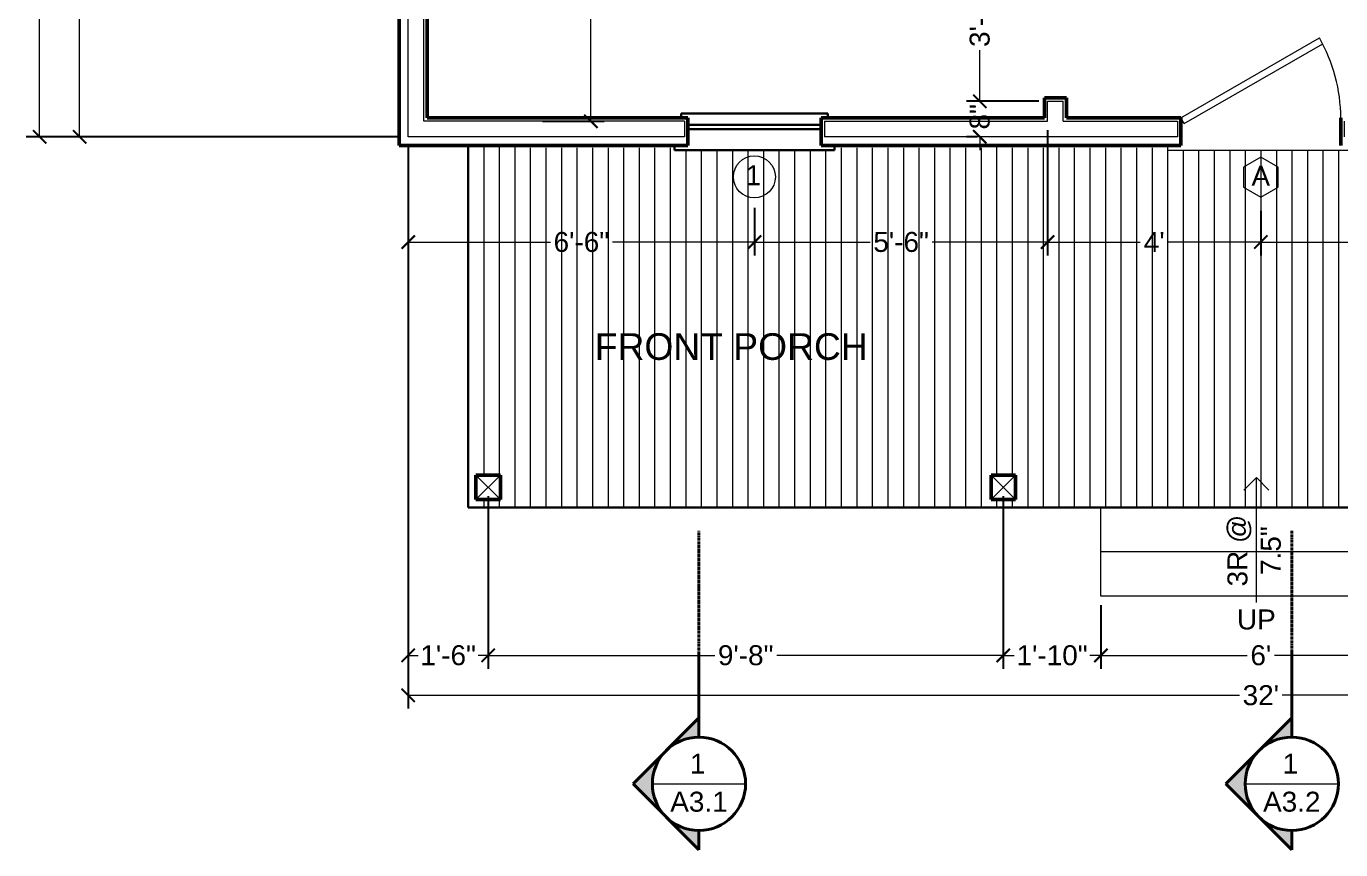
# Model space of a CAD drawing. Header units: inches. Extents: x -54 to 15382, y 469 to 41738.
# Drawn here: x 1750 to 2046, y 6416.7 to 6602.2 of the extents above; entities that cross this region are included whole.
import ezdxf

# ---------------------------------------------------------------- set-up
doc = ezdxf.new("R2010")
doc.units = ezdxf.units.IN
doc.header["$MEASUREMENT"] = 0
doc.linetypes.add('CENTER', pattern=[2, 1.25, -0.25, 0.25, -0.25])
doc.layers.get('0').update_dxf_attribs({"lineweight": 9})
for name, color, linetype, lineweight in [('1', 7, 'Continuous', 9), ('2', 7, 'Continuous', 18), ('3', 7, 'Continuous', 30), ('5', 7, 'Continuous', 50), ('A-DIMSx', 7, 'Continuous', 9), ('A-LINK', 7, 'Continuous', 40), ('A-SYMB', 7, 'Continuous', 18), ('A-TEXTx', 7, 'Continuous', 18)]:
    doc.layers.add(name, color=color, linetype=linetype, lineweight=lineweight)
doc.styles.get("Standard").update_dxf_attribs({"font": 'arial.ttf'})
doc.dimstyles.get("Standard").update_dxf_attribs({"dimtxt": 3, "dimasz": 2, "dimexe": 0.03125, "dimexo": 0.0625, "dimgap": 0.03125, "dimtad": 0, "dimtoh": 1, "dimdec": 4, "dimlfac": 0.99985, "dimzin": 0, "dimdsep": 46, "dimlunit": 4, "dimtxsty": 'Standard', "dimblk": 'ARCHTICK', "dimblk1": 'ARCHTICK', "dimblk2": 'ARCHTICK', "dimcen": 0.09, "dimclrt": 256, "dimadec": 0, "dimazin": 0, "dimtfac": 1, "dimtdec": 4, "dimtofl": 0, "dimtmove": 0, "dimatfit": 3, "dimfxl": 1, "dimtolj": 1, "dimtzin": 0, "dimarcsym": 0})

# ---------------------------------------------------------------- blocks, each defined once
blk = doc.blocks.new('window plan 30')
at = {"layer": '1'}
for p, q in [((181.94, 1684.26), (181.94, 1680.76)), ((213.44, 1684.26), (213.44, 1680.76))]:
    blk.add_line(p, q, dxfattribs=at)
at = {"layer": '3'}
for p, q in [((181.19, 1685.01), (181.19, 1686.01)), ((181.19, 1686.01), (214.19, 1686.01)), ((214.19, 1686.01), (214.19, 1685.01)), ((212.69, 1683.48), (182.69, 1683.48)), ((212.69, 1682.48), (182.69, 1682.48)), ((179.69, 1677.76), (179.69, 1678.76)), ((215.69, 1678.76), (215.69, 1677.76)), ((215.69, 1677.76), (179.69, 1677.76))]:
    blk.add_line(p, q, dxfattribs=at)
at = {"layer": '5'}
for p, q in [((182.69, 1685.01), (182.69, 1678.76)), ((212.69, 1685.01), (212.69, 1678.76))]:
    blk.add_line(p, q, dxfattribs=at)
blk = doc.blocks.new('_ArchTick')
at = {"color": 0, "linetype": 'ByBlock', "lineweight": 0, "const_width": 0.15}
blk.add_lwpolyline([(-0.5, -0.5), (0.5, 0.5)], dxfattribs=at)
blk = doc.blocks.new('*D58')
at = {"layer": 'A-DIMSx', "color": 0, "lineweight": -2, "ltscale": 0.1}
for p, q in [((1808, 6645.27), (1759, 6645.27)), ((1834, 6577.27), (1759, 6577.27))]:
    blk.add_line(p, q, dxfattribs=at)
at = {"layer": 'A-DIMSx', "color": 0, "lineweight": 5, "ltscale": 0.1}
for p, q in [((1762, 6645.27), (1762, 6618.27)), ((1762, 6577.27), (1762, 6604.28))]:
    blk.add_line(p, q, dxfattribs=at)
at = {"layer": 'A-DIMSx', "color": 0, "lineweight": 5, "xscale": 3, "yscale": 3, "zscale": 3}
for p, rotation in [((1762, 6645.27), 90), ((1762, 6577.27), 270)]:
    blk.add_blockref('_ArchTick', p, dxfattribs=dict(at, rotation=rotation))
at = {"layer": 'A-DIMSx', "ltscale": 0.25, "insert": (1762, 6611.27), "char_height": 4.5, "attachment_point": 5, "rotation": 90}
blk.add_mtext('\\A1;5\'-8"', dxfattribs=at)
blk = doc.blocks.new('*D59')
at = {"layer": 'A-DIMSx', "color": 0, "lineweight": -2, "ltscale": 0.1}
for p, q in [((1834, 6769.27), (1750, 6769.27)), ((1834, 6577.27), (1750, 6577.27))]:
    blk.add_line(p, q, dxfattribs=at)
at = {"layer": 'A-DIMSx', "color": 0, "lineweight": 5, "ltscale": 0.1}
for p, q in [((1753, 6769.27), (1753, 6677.88)), ((1753, 6577.27), (1753, 6668.67))]:
    blk.add_line(p, q, dxfattribs=at)
at = {"layer": 'A-DIMSx', "color": 0, "lineweight": 5, "xscale": 3, "yscale": 3, "zscale": 3}
for p, rotation in [((1753, 6769.27), 90), ((1753, 6577.27), 270)]:
    blk.add_blockref('_ArchTick', p, dxfattribs=dict(at, rotation=rotation))
at = {"layer": 'A-DIMSx', "ltscale": 0.25, "insert": (1753, 6673.27), "char_height": 4.5, "attachment_point": 5, "rotation": 90}
blk.add_mtext("\\A1;16'", dxfattribs=at)
blk = doc.blocks.new('*D61')
at = {"layer": 'A-DIMSx', "color": 0, "lineweight": -2, "ltscale": 0.1}
for p, q in [((1836, 6575.27), (1836, 6448.44)), ((2220, 6575.27), (2220, 6448.44))]:
    blk.add_line(p, q, dxfattribs=at)
at = {"layer": 'A-DIMSx', "color": 0, "lineweight": 5, "ltscale": 0.1}
for p, q in [((1836, 6451.44), (2023.18, 6451.44)), ((2220, 6451.44), (2032.82, 6451.44))]:
    blk.add_line(p, q, dxfattribs=at)
at = {"layer": 'A-DIMSx', "color": 0, "lineweight": 5, "xscale": 3, "yscale": 3, "zscale": 3}
for p, rotation in [((1836, 6451.44), 90), ((2220, 6451.44), 270)]:
    blk.add_blockref('_ArchTick', p, dxfattribs=dict(at, rotation=rotation))
at = {"layer": 'A-DIMSx', "ltscale": 0.25, "insert": (2028, 6451.44), "char_height": 4.5, "attachment_point": 5}
blk.add_mtext("\\A1;32'", dxfattribs=at)
blk = doc.blocks.new('*D62')
at = {"layer": 'A-DIMSx', "color": 0, "lineweight": -2, "ltscale": 0.1}
for p, q in [((1836, 6575.27), (1836, 6457.44)), ((1854, 6496.27), (1854, 6457.44))]:
    blk.add_line(p, q, dxfattribs=at)
at = {"layer": 'A-DIMSx', "color": 0, "lineweight": 5, "ltscale": 0.1}
for p, q in [((1836, 6460.44), (1838.22, 6460.44)), ((1854, 6460.44), (1851.78, 6460.44))]:
    blk.add_line(p, q, dxfattribs=at)
at = {"layer": 'A-DIMSx', "color": 0, "lineweight": 5, "xscale": 3, "yscale": 3, "zscale": 3, "rotation": 180}
blk.add_blockref('_ArchTick', (1836, 6460.44), dxfattribs=at)
at = {"layer": 'A-DIMSx', "color": 0, "lineweight": 5, "xscale": 3, "yscale": 3, "zscale": 3}
blk.add_blockref('_ArchTick', (1854, 6460.44), dxfattribs=at)
at = {"layer": 'A-DIMSx', "ltscale": 0.25, "insert": (1845, 6460.44), "char_height": 4.5, "attachment_point": 5}
blk.add_mtext('\\A1;1\'-6"', dxfattribs=at)
blk = doc.blocks.new('*D63')
at = {"layer": 'A-DIMSx', "color": 0, "lineweight": -2, "ltscale": 0.1}
for p, q in [((1854, 6496.27), (1854, 6457.44)), ((1970, 6496.27), (1970, 6457.44))]:
    blk.add_line(p, q, dxfattribs=at)
at = {"layer": 'A-DIMSx', "color": 0, "lineweight": 5, "ltscale": 0.1}
for p, q in [((1854, 6460.44), (1905.02, 6460.44)), ((1970, 6460.44), (1918.98, 6460.44))]:
    blk.add_line(p, q, dxfattribs=at)
at = {"layer": 'A-DIMSx', "color": 0, "lineweight": 5, "xscale": 3, "yscale": 3, "zscale": 3, "rotation": 180}
blk.add_blockref('_ArchTick', (1854, 6460.44), dxfattribs=at)
at = {"layer": 'A-DIMSx', "color": 0, "lineweight": 5, "xscale": 3, "yscale": 3, "zscale": 3}
blk.add_blockref('_ArchTick', (1970, 6460.44), dxfattribs=at)
at = {"layer": 'A-DIMSx', "ltscale": 0.25, "insert": (1912, 6460.44), "char_height": 4.5, "attachment_point": 5}
blk.add_mtext('\\A1;9\'-8"', dxfattribs=at)
blk = doc.blocks.new('*D64')
at = {"layer": 'A-DIMSx', "color": 0, "lineweight": -2, "ltscale": 0.1}
for p, q in [((1970, 6496.27), (1970, 6457.44)), ((1992, 6471.76), (1992, 6457.44))]:
    blk.add_line(p, q, dxfattribs=at)
at = {"layer": 'A-DIMSx', "color": 0, "lineweight": 5, "ltscale": 0.1}
for p, q in [((1970, 6460.44), (1972.47, 6460.44)), ((1992, 6460.44), (1989.53, 6460.44))]:
    blk.add_line(p, q, dxfattribs=at)
at = {"layer": 'A-DIMSx', "color": 0, "lineweight": 5, "xscale": 3, "yscale": 3, "zscale": 3, "rotation": 180}
blk.add_blockref('_ArchTick', (1970, 6460.44), dxfattribs=at)
at = {"layer": 'A-DIMSx', "color": 0, "lineweight": 5, "xscale": 3, "yscale": 3, "zscale": 3}
blk.add_blockref('_ArchTick', (1992, 6460.44), dxfattribs=at)
at = {"layer": 'A-DIMSx', "ltscale": 0.25, "insert": (1981, 6460.44), "char_height": 4.5, "attachment_point": 5}
blk.add_mtext('\\A1;1\'-10"', dxfattribs=at)
blk = doc.blocks.new('*D65')
at = {"layer": 'A-DIMSx', "color": 0, "lineweight": -2, "ltscale": 0.1}
for p, q in [((1992, 6471.76), (1992, 6457.44)), ((2064, 6471.4), (2064, 6457.44))]:
    blk.add_line(p, q, dxfattribs=at)
at = {"layer": 'A-DIMSx', "color": 0, "lineweight": 5, "ltscale": 0.1}
for p, q in [((1992, 6460.44), (2024.93, 6460.44)), ((2064, 6460.44), (2031.07, 6460.44))]:
    blk.add_line(p, q, dxfattribs=at)
at = {"layer": 'A-DIMSx', "color": 0, "lineweight": 5, "xscale": 3, "yscale": 3, "zscale": 3, "rotation": 180}
blk.add_blockref('_ArchTick', (1992, 6460.44), dxfattribs=at)
at = {"layer": 'A-DIMSx', "color": 0, "lineweight": 5, "xscale": 3, "yscale": 3, "zscale": 3}
blk.add_blockref('_ArchTick', (2064, 6460.44), dxfattribs=at)
at = {"layer": 'A-DIMSx', "ltscale": 0.25, "insert": (2028, 6460.44), "char_height": 4.5, "attachment_point": 5}
blk.add_mtext("\\A1;6'", dxfattribs=at)
blk = doc.blocks.new('Section Callout')
at = {"layer": 'A-LINK', "ltscale": 0.1}
h = blk.add_hatch(color=256, dxfattribs=at)
h.paths.add_polyline_path([(1891.06, 7392.5), (1883.64, 7385.08), (1891.06, 7377.65, -0.198912), (1887.98, 7385.08, -0.198912)])
h.paths.add_polyline_path([(1898.48, 7399.92), (1891.06, 7392.5, -0.198912), (1898.48, 7395.58)])
h.paths.add_polyline_path([(1891.06, 7377.65), (1898.48, 7370.23), (1898.48, 7374.58, -0.198912)])
for p, q in [((1883.64, 7385.08), (1898.48, 7399.92)), ((1898.48, 7399.92), (1898.48, 7395.58)), ((1883.64, 7385.08), (1898.48, 7370.23)), ((1898.48, 7374.58), (1898.48, 7370.23)), ((1898.48, 7370.23), (1898.48, 7355.49))]:
    blk.add_line(p, q, dxfattribs=at)
blk.add_circle((1898.48, 7385.08), 10.5, dxfattribs=at)
blk = doc.blocks.new('door plan 36 thirdclosed')
at = {"layer": '1'}
for p, q in [((6155.96, 1261.81), (6155.96, 1265.31)), ((6193.46, 1261.81), (6193.46, 1265.31))]:
    blk.add_line(p, q, dxfattribs=at)
at = {"layer": '1', "lineweight": 5, "ltscale": 0.1}
for p, q in [((6191.96, 1262.36), (6160.78, 1244.36)), ((6192.71, 1261.06), (6161.53, 1243.06)), ((6191.96, 1262.36), (6192.71, 1261.06))]:
    blk.add_line(p, q, dxfattribs=at)
at = {"layer": '1'}
blk.add_arc((6192.71, 1261.06), 36, 180, 210, dxfattribs=at)
at = {"layer": '2'}
for p, q in [((6195.71, 1268.31), (6153.71, 1268.31)), ((6153.71, 1268.31), (6153.71, 1267.31)), ((6195.71, 1267.31), (6195.71, 1268.31))]:
    blk.add_line(p, q, dxfattribs=at)
at = {"layer": '5'}
for p, q in [((6156.71, 1261.06), (6156.71, 1267.31)), ((6192.71, 1261.06), (6192.71, 1267.31))]:
    blk.add_line(p, q, dxfattribs=at)
blk = doc.blocks.new('*D150')
at = {"layer": 'A-DIMSx', "color": 0, "lineweight": -2, "ltscale": 0.1}
for p, q in [((2076, 6578.77), (2076, 6550.55)), ((2028, 6560.59), (2028, 6550.55))]:
    blk.add_line(p, q, dxfattribs=at)
at = {"layer": 'A-DIMSx', "color": 0, "lineweight": 5, "ltscale": 0.1}
for p, q in [((2028, 6553.55), (2048.85, 6553.55)), ((2076, 6553.55), (2055.15, 6553.55))]:
    blk.add_line(p, q, dxfattribs=at)
at = {"layer": 'A-DIMSx', "color": 0, "lineweight": 5, "xscale": 3, "yscale": 3, "zscale": 3, "rotation": 180}
blk.add_blockref('_ArchTick', (2028, 6553.55), dxfattribs=at)
at = {"layer": 'A-DIMSx', "color": 0, "lineweight": 5, "xscale": 3, "yscale": 3, "zscale": 3}
blk.add_blockref('_ArchTick', (2076, 6553.55), dxfattribs=at)
at = {"layer": 'A-DIMSx', "ltscale": 0.25, "insert": (2052, 6553.55), "char_height": 4.5, "attachment_point": 5}
blk.add_mtext("\\A1;4'", dxfattribs=at)
blk = doc.blocks.new('*D151')
at = {"layer": 'A-DIMSx', "color": 0, "lineweight": -2, "ltscale": 0.1}
for p, q in [((1980, 6578.77), (1980, 6550.55)), ((2028, 6560.59), (2028, 6550.55))]:
    blk.add_line(p, q, dxfattribs=at)
at = {"layer": 'A-DIMSx', "color": 0, "lineweight": 5, "ltscale": 0.1}
for p, q in [((1980, 6553.55), (2000.85, 6553.55)), ((2028, 6553.55), (2007.15, 6553.55))]:
    blk.add_line(p, q, dxfattribs=at)
at = {"layer": 'A-DIMSx', "color": 0, "lineweight": 5, "xscale": 3, "yscale": 3, "zscale": 3, "rotation": 180}
blk.add_blockref('_ArchTick', (1980, 6553.55), dxfattribs=at)
at = {"layer": 'A-DIMSx', "color": 0, "lineweight": 5, "xscale": 3, "yscale": 3, "zscale": 3}
blk.add_blockref('_ArchTick', (2028, 6553.55), dxfattribs=at)
at = {"layer": 'A-DIMSx', "ltscale": 0.25, "insert": (2004, 6553.55), "char_height": 4.5, "attachment_point": 5}
blk.add_mtext("\\A1;4'", dxfattribs=at)
blk = doc.blocks.new('*D152')
at = {"layer": 'A-DIMSx', "color": 0, "lineweight": -2, "ltscale": 0.1}
for p, q in [((1980, 6578.77), (1980, 6550.55)), ((1914, 6561.28), (1914, 6550.55))]:
    blk.add_line(p, q, dxfattribs=at)
at = {"layer": 'A-DIMSx', "color": 0, "lineweight": 5, "ltscale": 0.1}
for p, q in [((1914, 6553.55), (1940, 6553.55)), ((1980, 6553.55), (1954, 6553.55))]:
    blk.add_line(p, q, dxfattribs=at)
at = {"layer": 'A-DIMSx', "color": 0, "lineweight": 5, "xscale": 3, "yscale": 3, "zscale": 3, "rotation": 180}
blk.add_blockref('_ArchTick', (1914, 6553.55), dxfattribs=at)
at = {"layer": 'A-DIMSx', "color": 0, "lineweight": 5, "xscale": 3, "yscale": 3, "zscale": 3}
blk.add_blockref('_ArchTick', (1980, 6553.55), dxfattribs=at)
at = {"layer": 'A-DIMSx', "ltscale": 0.25, "insert": (1947, 6553.55), "char_height": 4.5, "attachment_point": 5}
blk.add_mtext('\\A1;5\'-6"', dxfattribs=at)
blk = doc.blocks.new('*D153')
at = {"layer": 'A-DIMSx', "color": 0, "lineweight": -2, "ltscale": 0.1}
for p, q in [((1836, 6575.21), (1836, 6550.55)), ((1914, 6561.28), (1914, 6550.55))]:
    blk.add_line(p, q, dxfattribs=at)
at = {"layer": 'A-DIMSx', "color": 0, "lineweight": 5, "ltscale": 0.1}
for p, q in [((1836, 6553.55), (1868.01, 6553.55)), ((1914, 6553.55), (1881.99, 6553.55))]:
    blk.add_line(p, q, dxfattribs=at)
at = {"layer": 'A-DIMSx', "color": 0, "lineweight": 5, "xscale": 3, "yscale": 3, "zscale": 3, "rotation": 180}
blk.add_blockref('_ArchTick', (1836, 6553.55), dxfattribs=at)
at = {"layer": 'A-DIMSx', "color": 0, "lineweight": 5, "xscale": 3, "yscale": 3, "zscale": 3}
blk.add_blockref('_ArchTick', (1914, 6553.55), dxfattribs=at)
at = {"layer": 'A-DIMSx', "ltscale": 0.25, "insert": (1875, 6553.55), "char_height": 4.5, "attachment_point": 5}
blk.add_mtext('\\A1;6\'-6"', dxfattribs=at)
blk = doc.blocks.new('*D159')
at = {"layer": 'A-DIMSx', "color": 0, "lineweight": 5, "ltscale": 0.1}
for p, q in [((1964.71, 6585.27), (1964.71, 6588.27)), ((1964.71, 6577.27), (1964.71, 6574.27))]:
    blk.add_line(p, q, dxfattribs=at)
at = {"layer": 'A-DIMSx', "color": 0, "lineweight": -2, "ltscale": 0.1}
for p, q in [((1978, 6585.27), (1961.71, 6585.27)), ((1964.08, 6577.27), (1961.71, 6577.27))]:
    blk.add_line(p, q, dxfattribs=at)
at = {"layer": 'A-DIMSx', "color": 0, "lineweight": 5, "xscale": 3, "yscale": 3, "zscale": 3}
for p, rotation in [((1964.71, 6585.27), 270), ((1964.71, 6577.27), 90)]:
    blk.add_blockref('_ArchTick', p, dxfattribs=dict(at, rotation=rotation))
at = {"layer": 'A-DIMSx', "ltscale": 0.25, "insert": (1964.71, 6581.78), "char_height": 4.5, "attachment_point": 5, "rotation": 90}
blk.add_mtext('\\A1;8"', dxfattribs=at)
blk = doc.blocks.new('*D160')
at = {"layer": 'A-DIMSx', "color": 0, "lineweight": -2, "ltscale": 0.1}
for p, q in [((1978, 6622.27), (1961.71, 6622.27)), ((1978, 6585.27), (1961.71, 6585.27))]:
    blk.add_line(p, q, dxfattribs=at)
at = {"layer": 'A-DIMSx', "color": 0, "lineweight": 5, "ltscale": 0.1}
for p, q in [((1964.71, 6622.27), (1964.71, 6610.77)), ((1964.71, 6585.27), (1964.71, 6596.78))]:
    blk.add_line(p, q, dxfattribs=at)
at = {"layer": 'A-DIMSx', "color": 0, "lineweight": 5, "xscale": 3, "yscale": 3, "zscale": 3}
for p, rotation in [((1964.71, 6622.27), 90), ((1964.71, 6585.27), 270)]:
    blk.add_blockref('_ArchTick', p, dxfattribs=dict(at, rotation=rotation))
at = {"layer": 'A-DIMSx', "ltscale": 0.25, "insert": (1964.71, 6603.77), "char_height": 4.5, "attachment_point": 5, "rotation": 90}
blk.add_mtext('\\A1;3\'-1"', dxfattribs=at)
blk = doc.blocks.new('*D180')
at = {"layer": 'A-DIMSx', "color": 0, "lineweight": -2, "ltscale": 0.1}
for p, q in [((1872.25, 6637.27), (1880.13, 6637.27)), ((1866.25, 6580.77), (1880.13, 6580.77))]:
    blk.add_line(p, q, dxfattribs=at)
at = {"layer": 'A-DIMSx', "color": 0, "lineweight": 5, "ltscale": 0.1}
for p, q in [((1877.13, 6637.27), (1877.13, 6614.22)), ((1877.13, 6580.77), (1877.13, 6603.83))]:
    blk.add_line(p, q, dxfattribs=at)
at = {"layer": 'A-DIMSx', "color": 0, "lineweight": 5, "xscale": 3, "yscale": 3, "zscale": 3}
for p, rotation in [((1877.13, 6637.27), 90), ((1877.13, 6580.77), 270)]:
    blk.add_blockref('_ArchTick', p, dxfattribs=dict(at, rotation=rotation))
at = {"layer": 'A-DIMSx', "ltscale": 0.25, "insert": (1877.13, 6609.02), "char_height": 4.5, "attachment_point": 5, "rotation": 90}
blk.add_mtext('\\A1;EQ', dxfattribs=at)

msp = doc.modelspace()

# ---------------------------------------------------------------- linework, layer by layer
at = {"layer": '1'}
for p, q in [((1836.0000785, 6577.2747155), (1836.0000785, 6769.2747155)), ((1839.5000785, 6580.7747155), (1839.5000785, 6765.7747155)), ((1980.0000785, 6580.7747155), (1980.0000785, 6585.2747155)), ((1980.0000785, 6585.2747155), (1983.5000785, 6585.2747155)), ((1983.5000785, 6580.7747155), (1983.5000785, 6585.2747155)), ((1898.2500785, 6580.7747155), (1839.5000785, 6580.7747155)), ((1929.7500785, 6580.7747155), (1980.0000785, 6580.7747155)), ((1983.5000785, 6580.7747155), (2009.2500785, 6580.7747155)), ((1898.2500785, 6577.2747155), (1836.0000785, 6577.2747155)), ((2009.2500785, 6577.2747155), (1929.7500785, 6577.2747155)), ((1853.0000785, 6575.2747155), (1853.0000785, 6501.0247155)), ((1856.5000785, 6575.2747155), (1856.5000785, 6501.0247155)), ((1860.0000785, 6575.2747155), (1860.0000785, 6493.7747164)), ((1863.5000785, 6574.7747164), (1863.5000785, 6493.7747164)), ((1867.0000785, 6574.7747164), (1867.0000785, 6493.7747164)), ((1870.5000785, 6574.7747164), (1870.5000785, 6493.7747164)), ((1874.0000785, 6574.7747164), (1874.0000785, 6493.7747164)), ((1877.5000785, 6574.7747164), (1877.5000785, 6493.7747164)), ((1881.0000785, 6574.7747164), (1881.0000785, 6493.7747164)), ((1884.5000785, 6574.7747164), (1884.5000785, 6493.7747164)), ((1888.0000785, 6574.7747164), (1888.0000785, 6493.7747164)), ((1891.5000785, 6574.7747164), (1891.5000785, 6493.7747164)), ((1895.0000785, 6574.7747164), (1895.0000785, 6493.7747164)), ((1898.5000785, 6574.2747155), (1898.5000785, 6493.7747164)), ((1902.0000785, 6574.2747155), (1902.0000785, 6493.7747164)), ((1905.5000785, 6574.2747155), (1905.5000785, 6493.7747164)), ((1909.0000785, 6574.2747155), (1909.0000785, 6493.7747164)), ((1912.5000785, 6574.2747155), (1912.5000785, 6493.7747164)), ((1916.0000785, 6574.2747155), (1916.0000785, 6493.7747164)), ((1919.5000785, 6574.2747155), (1919.5000785, 6493.7747164)), ((1923.0000785, 6574.2747155), (1923.0000785, 6493.7747164)), ((1926.5000785, 6574.2747155), (1926.5000785, 6493.7747164)), ((1930.0000785, 6574.2747155), (1930.0000785, 6493.7747164)), ((1933.5000785, 6574.7747164), (1933.5000785, 6493.7747164)), ((1937.0000785, 6574.7747164), (1937.0000785, 6493.7747164)), ((1940.5000785, 6574.7747164), (1940.5000785, 6493.7747164)), ((1944.0000785, 6574.7747164), (1944.0000785, 6493.7747164)), ((1947.5000785, 6574.7747164), (1947.5000785, 6493.7747164)), ((1951.0000785, 6574.7747164), (1951.0000785, 6493.7747164)), ((1954.5000785, 6574.7747164), (1954.5000785, 6493.7747164)), ((1958.0000785, 6574.7747164), (1958.0000785, 6493.7747164)), ((1961.5000785, 6574.7747164), (1961.5000785, 6493.7747164)), ((1965.0000785, 6574.7747164), (1965.0000785, 6493.7747164)), ((1968.5000785, 6575.2747155), (1968.5000785, 6501.0247155)), ((1972.0000785, 6574.7747164), (1972.0000785, 6501.0247155)), ((1975.5000785, 6574.7747164), (1975.5000785, 6493.7747164)), ((1979.0000785, 6574.7747164), (1979.0000785, 6493.7747164)), ((1982.5000785, 6574.7747164), (1982.5000785, 6493.7747164)), ((1986.0000785, 6574.7747164), (1986.0000785, 6493.7747164)), ((1989.5000785, 6574.7747164), (1989.5000785, 6493.7747164)), ((1993.0000785, 6574.7747164), (1993.0000785, 6493.7747164)), ((1996.5000785, 6574.7747164), (1996.5000785, 6493.7747164)), ((2000.0000785, 6574.7747164), (2000.0000785, 6493.7747164)), ((2003.5000785, 6574.7747164), (2003.5000785, 6493.7747164)), ((2007.0000785, 6574.7747164), (2007.0000785, 6493.7747164)), ((2010.5000785, 6574.2747155), (2010.5000785, 6493.7747164)), ((2014.0000785, 6574.2747155), (2014.0000785, 6493.7747164)), ((2017.5000785, 6574.2747155), (2017.5000785, 6493.7747164)), ((2021.0000785, 6574.2747155), (2021.0000785, 6493.7747164)), ((2024.5000785, 6574.2747155), (2024.5000785, 6493.7747164)), ((2028.0000785, 6574.2747155), (2028.0000785, 6493.7747164)), ((2031.5000785, 6574.2747155), (2031.5000785, 6493.7747164)), ((2035.0000785, 6574.2747155), (2035.0000785, 6493.7747164)), ((2038.5000785, 6574.2747155), (2038.5000785, 6493.7747164)), ((2042.0000785, 6574.2747155), (2042.0000785, 6493.7747164)), ((2045.5000785, 6574.2747155), (2045.5000785, 6493.7747164)), ((1853.0000785, 6495.5247155), (1853.0000785, 6493.7747164)), ((1856.5000785, 6495.5247155), (1856.5000785, 6493.7747164)), ((1968.5000785, 6495.5247155), (1968.5000785, 6493.7747164)), ((1972.0000785, 6495.5247155), (1972.0000785, 6493.7747164))]:
    msp.add_line(p, q, dxfattribs=at)
at = {"layer": '2', "ltscale": 0.25}
for p, q in [((1851.2500785, 6501.0247155), (1856.7500785, 6495.5247155)), ((1856.7500785, 6501.0247155), (1851.2500785, 6495.5247155)), ((1967.2500785, 6501.0247155), (1972.7500785, 6495.5247155)), ((1972.7500785, 6501.0247155), (1967.2500785, 6495.5247155))]:
    msp.add_line(p, q, dxfattribs=at)
at = {"layer": '2'}
for p, q in [((1992.0000785, 6473.7747164), (1992.0000785, 6493.7747164)), ((2064.0000785, 6483.7747164), (1992.0000785, 6483.7747164)), ((2064.0000785, 6473.7747164), (1992.0000785, 6473.7747164))]:
    msp.add_line(p, q, dxfattribs=at)
at = {"layer": '2', "ltscale": 0.1}
for p, q in [((1890.9849509, 6431.5008975), (1911.9849509, 6431.5008975)), ((2024.4799967, 6431.5008975), (2045.4799968, 6431.5008975))]:
    msp.add_line(p, q, dxfattribs=at)
at = {"layer": '3'}
for p in [(1849.5000785, 6575.2747155), (2206.5000785, 6493.7747164)]:
    msp.add_line(p, (1849.5000785, 6493.7747164), dxfattribs=at)
at = {"layer": '5'}
for p, q in [((1840.2500785, 6765.0247155), (1840.2500785, 6581.5247155)), ((1834.0000785, 6575.2747155), (1834.0000785, 6645.2747155)), ((1979.2500785, 6586.0247155), (1984.2500785, 6586.0247155)), ((1979.2500785, 6581.5247155), (1979.2500785, 6586.0247155)), ((1984.2500785, 6586.0247155), (1984.2500785, 6581.5247155)), ((1899.0000785, 6581.5247155), (1840.2500785, 6581.5247155)), ((1929.0000785, 6581.5247155), (1979.2500785, 6581.5247155)), ((1984.2500785, 6581.5247155), (2010.0000785, 6581.5247155)), ((1899.0000785, 6575.2747155), (1834.0000785, 6575.2747155)), ((2010.0000785, 6575.2747155), (1929.0000785, 6575.2747155)), ((1851.2500785, 6501.0247155), (1851.2500785, 6495.5247155)), ((1856.7500785, 6501.0247155), (1851.2500785, 6501.0247155)), ((1856.7500785, 6501.0247155), (1856.7500785, 6495.5247155)), ((1967.2500785, 6501.0247155), (1967.2500785, 6495.5247155)), ((1972.7500785, 6501.0247155), (1967.2500785, 6501.0247155)), ((1972.7500785, 6501.0247155), (1972.7500785, 6495.5247155)), ((1851.2500785, 6495.5247155), (1856.7500785, 6495.5247155)), ((1967.2500785, 6495.5247155), (1972.7500785, 6495.5247155))]:
    msp.add_line(p, q, dxfattribs=at)
at = {"layer": 'A-LINK', "linetype": 'CENTER', "ltscale": 0.15}
for p, q in [((1901.4849509, 6444.2288195), (1901.4849509, 6488.4638058)), ((2034.9799968, 6447.1901109), (2034.9799968, 6488.5672065))]:
    msp.add_line(p, q, dxfattribs=at)
at = {"layer": 'A-SYMB', "ltscale": 0.1}
msp.add_lwpolyline([(2031.9024589, 6570.4290171), (2028.0053446, 6572.6790171), (2024.1082303, 6570.4290171), (2024.1082303, 6565.9290171), (2028.0053446, 6563.6790171), (2031.9024589, 6565.9290171)], close=True, dxfattribs=at)
at = {"layer": 'A-SYMB', "ltscale": 0.25}
msp.add_circle((1913.9562142, 6568.241696), 4.729898, dxfattribs=at)
at = {"layer": 'A-TEXTx', "ltscale": 0.25}
msp.add_lwpolyline([(2026.9967233, 6472.3350993), (2026.9967233, 6500.4944308), (2029.8251504, 6497.6660037), (2026.9967233, 6500.4944308), (2024.1682962, 6497.6660037)], dxfattribs=at)

# ---------------------------------------------------------------- block references
msp.add_blockref('window plan 30', (1716.3110265, 4896.5151403))
at = {"ltscale": 0.1, "xscale": -1, "rotation": 180}
for p in [(3, 13816.5764811), (136.4950459, 13816.5764811)]:
    msp.add_blockref('Section Callout', p, dxfattribs=at)
at = {"layer": '2', "ltscale": 0.1, "rotation": 180}
msp.add_blockref('door plan 36 thirdclosed', (8202.7105469, 7842.5877585), dxfattribs=at)

# ---------------------------------------------------------------- texts
at = {"layer": 'A-LINK', "ltscale": 0.1, "attachment_point": 5}
for s, insert, char_height, width in [('{1}', (1901.1748078, 6436.0442485), 4.5, 9.771161836), ('{1}', (2034.6698537, 6436.0442485), 4.5, 9.771161836), ('{\\H0.75x;A3.1}', (1901.4806931, 6427.4409333), 6, 9.85131083), ('{\\H0.75x;A3.2}', (2034.975739, 6427.4409333), 6, 9.85131083)]:
    msp.add_mtext(s, dxfattribs=dict(at, insert=insert, char_height=char_height, width=width))
at = {"layer": 'A-TEXTx', "ltscale": 0.5}
for s, insert, char_height, width, attachment_point in [('{1}', (1913.7145542, 6568.6015117), 4.5, 5.465913137, 5), ('{A}', (2027.9895462, 6568.4815731), 4.5, 5.465913137, 5), ('{FRONT PORCH}', (1908.7439738, 6533.0109051), 6, 104.530359291, 2)]:
    msp.add_mtext(s, dxfattribs=dict(at, insert=insert, char_height=char_height, width=width, attachment_point=attachment_point))
at = {"layer": 'A-TEXTx', "ltscale": 0.25, "insert": (2020.4835757, 6484.0449833), "char_height": 4.5, "width": 21.081104456, "attachment_point": 2, "rotation": 90}
msp.add_mtext('{3R @ 7.5"}', dxfattribs=at)
at = {"layer": 'A-TEXTx', "ltscale": 0.25, "insert": (2026.9967233, 6470.7724575), "char_height": 4.5, "width": 9.642439619, "attachment_point": 2}
msp.add_mtext('{UP}', dxfattribs=at)

# ---------------------------------------------------------------- dimensions: what is measured, and where the dimension line sits
at = {"layer": 'A-DIMSx', "ltscale": 0.1}
for base, p1, p2, picture, middle in [((1753.0000785, 6769.2747155), (1836.0000785, 6577.2747155), (1836.0000785, 6769.2747155), '*D59', (1753.0000785, 6673.2747155)), ((1762.0000785, 6577.2747155), (1810.0000785, 6645.2747155), (1836.0000785, 6577.2747155), '*D58', (1762.0000785, 6611.2747155)), ((1964.7116743, 6622.2747155), (1980.0000785, 6585.2747155), (1980.0000785, 6622.2747155), '*D160', (1964.7116743, 6603.7747155))]:
    dim = msp.add_linear_dim(base=base, p1=p1, p2=p2, angle=90, dimstyle='Standard', override={"dimtxt": 4.5, "dimasz": 3, "dimexe": 3, "dimexo": 2, "dimgap": 1, "dimlfac": -47.9928, "dimlwd": 5}, dxfattribs=at)
    dim.commit()
    dim.dimension.update_dxf_attribs({"geometry": picture, "text_midpoint": middle})
dim = msp.add_linear_dim(base=(1877.1252226, 6580.7747155), p1=(1870.2500785, 6637.2747155), p2=(1864.2500785, 6580.7747155), angle=90, text='EQ', dimstyle='Standard', override={"dimtxt": 4.5, "dimasz": 3, "dimexe": 3, "dimexo": 2, "dimgap": 1, "dimlfac": -47.9928, "dimlwd": 5}, dxfattribs=at)
dim.commit()
dim.dimension.update_dxf_attribs({"geometry": '*D180', "text_midpoint": (1877.1252226, 6609.0247155)})
dim = msp.add_linear_dim(base=(1964.7116743, 6585.2747155), p1=(1966.0820982, 6577.2747155), p2=(1980.0000785, 6585.2747155), angle=90, dimstyle='Standard', override={"dimtxt": 4.5, "dimasz": 3, "dimexe": 3, "dimexo": 2, "dimgap": 1, "dimlfac": -47.9928, "dimlwd": 5}, dxfattribs=at)
dim.commit()
dim.dimension.update_dxf_attribs({"geometry": '*D159', "text_midpoint": (1964.7116743, 6581.7793972), "dimtype": 160})
for base, p1, p2, picture, middle in [((1914.0000785, 6553.5455455), (1980.0000785, 6580.7747155), (1914.0000785, 6563.2798691), '*D152', (1947.0000785, 6553.5455455)), ((1980.0000785, 6553.5455455), (2028.0000785, 6562.591717), (1980.0000785, 6580.7747155), '*D151', (2004.0000785, 6553.5455455)), ((2028.0000785, 6553.5455455), (2076.0000785, 6580.7747155), (2028.0000785, 6562.591717), '*D150', (2052.0000785, 6553.5455455)), ((1854.0000785, 6460.4434183), (1836.0000785, 6577.2747155), (1854.0000785, 6498.2747155), '*D62', (1845.0000785, 6460.4434183)), ((1836.0000785, 6553.5455455), (1914.0000785, 6563.2798691), (1836.0000785, 6577.2122155), '*D153', (1875.0000785, 6553.5455455)), ((1970.0000785, 6460.4434183), (1854.0000785, 6498.2747155), (1970.0000785, 6498.2747155), '*D63', (1912.0000785, 6460.4434183)), ((1992.0000785, 6460.4434183), (1970.0000785, 6498.2747155), (1992.0000785, 6473.7644714), '*D64', (1981.0000785, 6460.4434183)), ((2064.0000785, 6460.4434183), (1992.0000785, 6473.7644714), (2064.0000785, 6473.3997155), '*D65', (2028.0000785, 6460.4434183))]:
    dim = msp.add_linear_dim(base=base, p1=p1, p2=p2, dimstyle='Standard', override={"dimtxt": 4.5, "dimasz": 3, "dimexe": 3, "dimexo": 2, "dimgap": 1, "dimlfac": -47.9928, "dimlwd": 5}, dxfattribs=at)
    dim.commit()
    dim.dimension.update_dxf_attribs({"geometry": picture, "text_midpoint": middle})
dim = msp.add_linear_dim(base=(2220.0000785, 6451.4382647), p1=(1836.0000785, 6577.2747155), p2=(2220.0000785, 6577.2747155), text="32'", dimstyle='Standard', override={"dimtxt": 4.5, "dimasz": 3, "dimexe": 3, "dimexo": 2, "dimgap": 1, "dimlfac": -47.9928, "dimlwd": 5}, dxfattribs=at)
dim.commit()
dim.dimension.update_dxf_attribs({"geometry": '*D61', "text_midpoint": (2028.0000785, 6451.4382647)})

doc.saveas('drawing.dxf')
